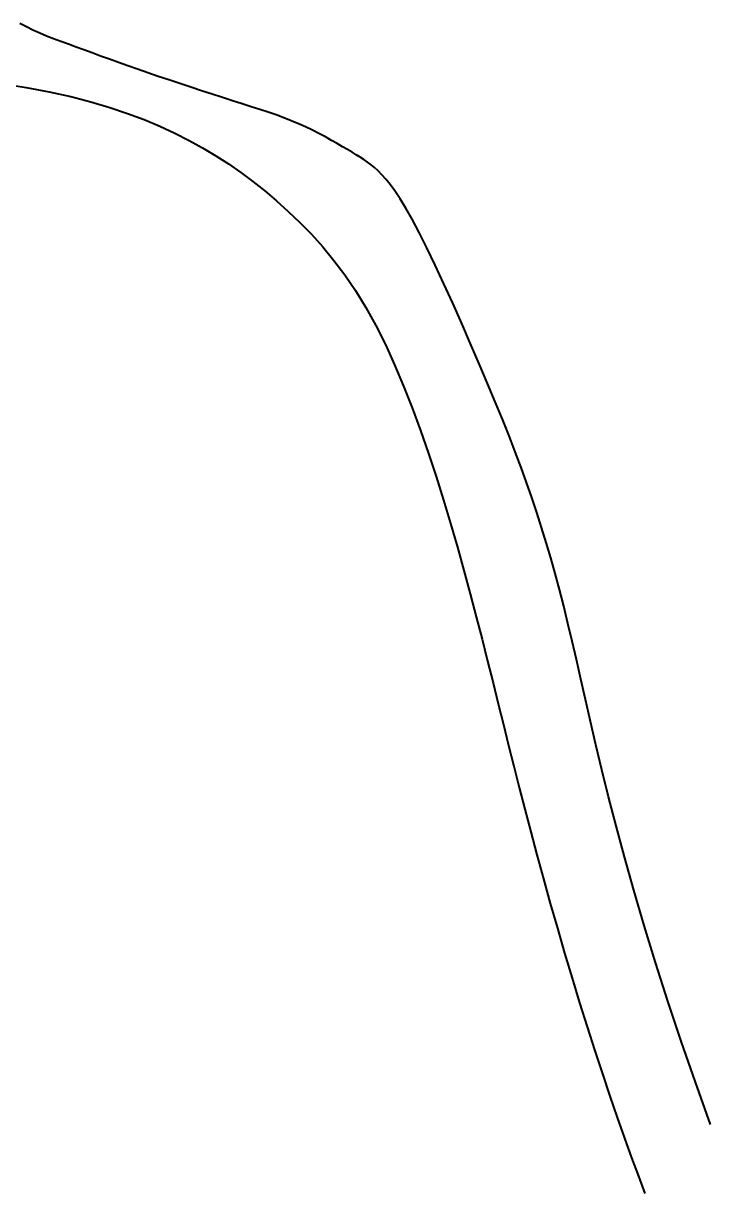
# Model space of a CAD drawing. Header units: metres. Extents: x 561401 to 594056, y 8460144 to 8508504.
# Drawn here: x 572673.2 to 572712, y 8470422.7 to 8470488.8 of the extents above; entities that cross this region are included whole.
import ezdxf

# ---------------------------------------------------------------- set-up
doc = ezdxf.new("R2010")
doc.units = ezdxf.units.M
doc.layers.add('1.1. VIA EXISTENTE', color=252, linetype='Continuous')

msp = doc.modelspace()

# ---------------------------------------------------------------- linework, layer by layer
at = {"layer": '1.1. VIA EXISTENTE', "color": 253, "linetype": 'Continuous', "lineweight": 40, "ltscale": 0.2, "true_color": 0x84a4a6}
for points in [[(572711.968, 8470426.569), (572711.107, 8470428.953), (572710.302, 8470431.278), (572709.555, 8470433.535), (572708.863, 8470435.714), (572708.226, 8470437.804), (572707.643, 8470439.796), (572707.114, 8470441.678), (572706.638, 8470443.442), (572706.212, 8470445.081), (572705.832, 8470446.601), (572705.491, 8470448.015), (572705.183, 8470449.333), (572704.901, 8470450.567), (572704.64, 8470451.726), (572704.392, 8470452.823), (572704.152, 8470453.868), (572703.913, 8470454.872), (572703.675, 8470455.839), (572703.434, 8470456.775), (572703.19, 8470457.684), (572702.942, 8470458.57), (572702.688, 8470459.438), (572702.427, 8470460.292), (572702.156, 8470461.136), (572701.875, 8470461.977), (572701.581, 8470462.821), (572701.271, 8470463.678), (572700.942, 8470464.554), (572700.591, 8470465.459), (572700.215, 8470466.401), (572699.811, 8470467.387), (572699.377, 8470468.428), (572698.911, 8470469.525), (572698.421, 8470470.66), (572697.916, 8470471.809), (572697.407, 8470472.95), (572696.902, 8470474.057), (572696.411, 8470475.109), (572695.944, 8470476.08), (572695.51, 8470476.948), (572695.116, 8470477.694), (572694.761, 8470478.326), (572694.44, 8470478.857), (572694.149, 8470479.298), (572693.885, 8470479.663), (572693.641, 8470479.964), (572693.415, 8470480.215), (572693.202, 8470480.427), (572692.998, 8470480.613), (572692.799, 8470480.779), (572692.6, 8470480.929), (572692.397, 8470481.069), (572692.187, 8470481.205), (572691.965, 8470481.34), (572691.727, 8470481.48), (572691.469, 8470481.63), (572691.188, 8470481.793), (572690.885, 8470481.969), (572690.561, 8470482.153), (572690.218, 8470482.343), (572689.859, 8470482.535), (572689.485, 8470482.726), (572689.098, 8470482.914), (572688.7, 8470483.094), (572688.292, 8470483.265), (572687.873, 8470483.428), (572687.44, 8470483.587), (572686.991, 8470483.742), (572686.523, 8470483.898), (572686.034, 8470484.056), (572685.522, 8470484.219), (572684.984, 8470484.39), (572684.419, 8470484.571), (572683.832, 8470484.76), (572683.229, 8470484.955), (572682.617, 8470485.156), (572682, 8470485.359), (572681.387, 8470485.564), (572680.782, 8470485.769), (572680.191, 8470485.971), (572679.62, 8470486.17), (572679.07, 8470486.364), (572678.538, 8470486.554), (572678.025, 8470486.738), (572677.53, 8470486.918), (572677.051, 8470487.092), (572676.588, 8470487.261), (572676.14, 8470487.424), (572675.707, 8470487.581), (572675.286, 8470487.734), (572674.877, 8470487.888), (572674.479, 8470488.044), (572674.091, 8470488.207), (572673.71, 8470488.378), (572673.337, 8470488.561), (572672.97, 8470488.759)], [(572671.932, 8470485.362), (572673.331, 8470485.141), (572674.633, 8470484.894), (572675.848, 8470484.623), (572676.984, 8470484.33), (572678.048, 8470484.014), (572679.046, 8470483.679), (572679.986, 8470483.324), (572680.874, 8470482.951), (572681.716, 8470482.561), (572682.521, 8470482.154), (572683.291, 8470481.731), (572684.033, 8470481.288), (572684.75, 8470480.824), (572685.447, 8470480.339), (572686.128, 8470479.829), (572686.799, 8470479.294), (572687.463, 8470478.731), (572688.123, 8470478.14), (572688.78, 8470477.513), (572689.43, 8470476.847), (572690.071, 8470476.135), (572690.7, 8470475.373), (572691.317, 8470474.553), (572691.917, 8470473.671), (572692.5, 8470472.721), (572693.063, 8470471.7), (572693.606, 8470470.614), (572694.129, 8470469.469), (572694.634, 8470468.275), (572695.119, 8470467.039), (572695.587, 8470465.769), (572696.037, 8470464.473), (572696.47, 8470463.159), (572696.887, 8470461.834), (572697.287, 8470460.505), (572697.671, 8470459.176), (572698.041, 8470457.853), (572698.396, 8470456.542), (572698.737, 8470455.248), (572699.065, 8470453.976), (572699.38, 8470452.733), (572699.684, 8470451.52), (572699.979, 8470450.33), (572700.271, 8470449.154), (572700.563, 8470447.979), (572700.859, 8470446.797), (572701.163, 8470445.597), (572701.48, 8470444.368), (572701.812, 8470443.1), (572702.164, 8470441.787), (572702.534, 8470440.434), (572702.92, 8470439.053), (572703.319, 8470437.653), (572703.729, 8470436.245), (572704.147, 8470434.839), (572704.571, 8470433.445), (572704.999, 8470432.073), (572705.429, 8470430.733), (572705.857, 8470429.43), (572706.282, 8470428.169), (572706.701, 8470426.955), (572707.111, 8470425.792), (572707.509, 8470424.686), (572707.895, 8470423.641), (572708.263, 8470422.661)]]:
    msp.add_lwpolyline(points, dxfattribs=at)

doc.saveas('drawing.dxf')
